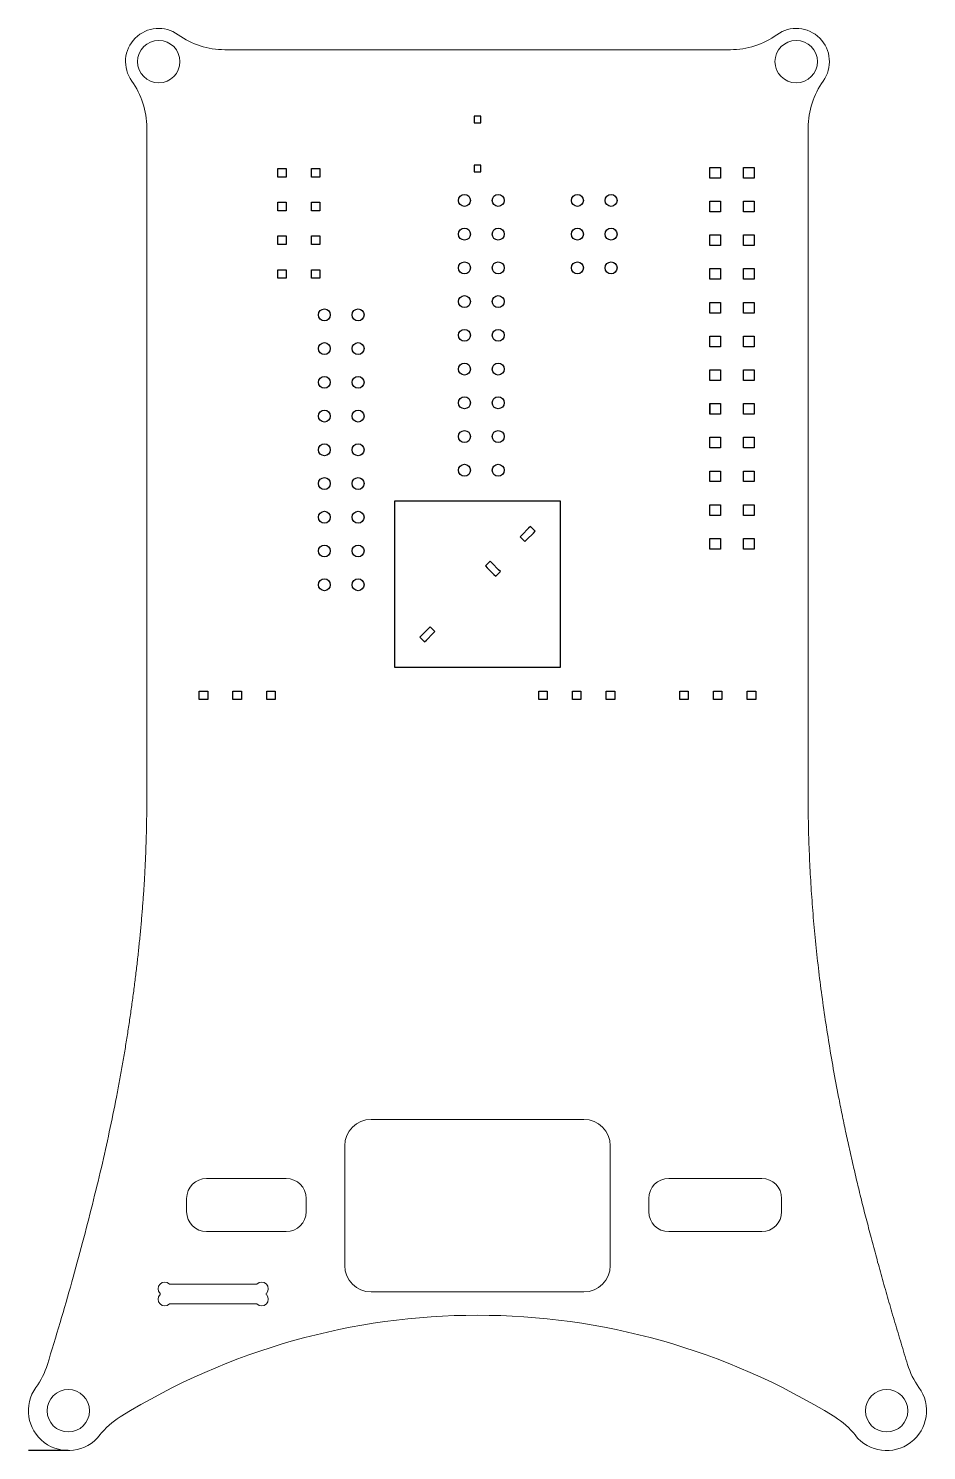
# Model space of a CAD drawing. Header units: millimetres. Extents: x 0 to 68, y 0 to 107.
import ezdxf

# ---------------------------------------------------------------- set-up
doc = ezdxf.new("R2010")
doc.units = ezdxf.units.MM
doc.linetypes.add('CENTERX2', pattern=[20.32, 12.7, -2.54, 2.54, -2.54])

msp = doc.modelspace()

# ---------------------------------------------------------------- linework, layer by layer
at = {"color": 7, "linetype": 'Continuous', "lineweight": 15}
for p, q in [((52.85, 105.49), (14.78, 105.49)), ((8.91, 99.62), (8.91, 49.09)), ((58.71, 49.09), (58.71, 99.62)), ((41.81, 24.94), (25.81, 24.94)), ((23.81, 22.94), (23.81, 13.94)), ((43.81, 13.94), (43.81, 22.94)), ((19.41, 20.49), (13.41, 20.49)), ((55.21, 20.49), (48.21, 20.49)), ((11.91, 18.99), (11.91, 17.99)), ((20.91, 17.99), (20.91, 18.99)), ((46.71, 18.99), (46.71, 17.99)), ((56.71, 17.99), (56.71, 18.99)), ((13.41, 16.49), (19.41, 16.49)), ((48.21, 16.49), (55.21, 16.49)), ((9.91, 11.83), (9.91, 11.75)), ((17.2, 12.54), (10.62, 12.54)), ((17.91, 11.75), (17.91, 11.83)), ((25.81, 11.94), (41.81, 11.94)), ((10.62, 11.04), (17.2, 11.04))]:
    msp.add_line(p, q, dxfattribs=at)
at = {"color": 7, "linetype": 'Continuous'}
for p, q in [((33.56, 100.49), (33.56, 99.99)), ((34.06, 100.49), (33.56, 100.49)), ((33.56, 99.99), (34.06, 99.99)), ((34.06, 99.99), (34.06, 100.49)), ((18.77, 96.54), (19.41, 96.54)), ((18.77, 95.9), (18.77, 96.54)), ((19.41, 96.54), (19.41, 95.9)), ((21.31, 96.54), (21.95, 96.54)), ((21.31, 95.9), (21.31, 96.54)), ((21.95, 96.54), (21.95, 95.9)), ((33.56, 96.79), (33.56, 96.29)), ((34.06, 96.79), (33.56, 96.79)), ((34.06, 96.29), (34.06, 96.79)), ((51.31, 96.62), (52.11, 96.62)), ((51.31, 95.82), (51.31, 96.62)), ((52.11, 96.62), (52.11, 95.82)), ((53.85, 96.62), (54.65, 96.62)), ((53.85, 95.82), (53.85, 96.62)), ((54.65, 96.62), (54.65, 95.82)), ((19.41, 95.9), (18.77, 95.9)), ((21.95, 95.9), (21.31, 95.9)), ((33.56, 96.29), (34.06, 96.29)), ((52.11, 95.82), (51.31, 95.82)), ((54.65, 95.82), (53.85, 95.82)), ((18.77, 94), (19.41, 94)), ((18.77, 93.36), (18.77, 94)), ((19.41, 93.36), (18.77, 93.36)), ((19.41, 94), (19.41, 93.36)), ((21.31, 94), (21.95, 94)), ((21.31, 93.36), (21.31, 94)), ((21.95, 93.36), (21.31, 93.36)), ((21.95, 94), (21.95, 93.36)), ((51.31, 94.08), (52.11, 94.08)), ((51.31, 93.28), (51.31, 94.08)), ((52.11, 93.28), (51.31, 93.28)), ((52.11, 94.08), (52.11, 93.28)), ((53.85, 94.08), (54.65, 94.08)), ((53.85, 93.28), (53.85, 94.08)), ((54.65, 93.28), (53.85, 93.28)), ((54.65, 94.08), (54.65, 93.28)), ((18.77, 90.82), (18.77, 91.46)), ((18.77, 91.46), (19.41, 91.46)), ((19.41, 91.46), (19.41, 90.82)), ((21.31, 91.46), (21.95, 91.46)), ((21.31, 90.82), (21.31, 91.46)), ((21.95, 91.46), (21.95, 90.82)), ((51.31, 91.54), (52.11, 91.54)), ((51.31, 90.74), (51.31, 91.54)), ((52.11, 91.54), (52.11, 90.74)), ((53.85, 91.54), (54.65, 91.54)), ((53.85, 90.74), (53.85, 91.54)), ((54.65, 91.54), (54.65, 90.74)), ((19.41, 90.82), (18.77, 90.82)), ((21.95, 90.82), (21.31, 90.82)), ((52.11, 90.74), (51.31, 90.74)), ((54.65, 90.74), (53.85, 90.74)), ((18.77, 88.92), (19.41, 88.92)), ((18.77, 88.28), (18.77, 88.92)), ((19.41, 88.92), (19.41, 88.28)), ((21.31, 88.92), (21.95, 88.92)), ((21.31, 88.28), (21.31, 88.92)), ((21.95, 88.92), (21.95, 88.28)), ((51.31, 89), (52.11, 89)), ((51.31, 88.2), (51.31, 89)), ((52.11, 89), (52.11, 88.2)), ((53.85, 89), (54.65, 89)), ((53.85, 88.2), (53.85, 89)), ((54.65, 89), (54.65, 88.2)), ((19.41, 88.28), (18.77, 88.28)), ((21.95, 88.28), (21.31, 88.28)), ((52.11, 88.2), (51.31, 88.2)), ((54.65, 88.2), (53.85, 88.2)), ((51.31, 86.46), (52.11, 86.46)), ((51.31, 85.66), (51.31, 86.46)), ((52.11, 86.46), (52.11, 85.66)), ((53.85, 86.46), (54.65, 86.46)), ((53.85, 85.66), (53.85, 86.46)), ((54.65, 86.46), (54.65, 85.66)), ((52.11, 85.66), (51.31, 85.66)), ((54.65, 85.66), (53.85, 85.66)), ((51.31, 83.92), (52.11, 83.92)), ((51.31, 83.12), (51.31, 83.92)), ((52.11, 83.92), (52.11, 83.12)), ((53.85, 83.92), (54.65, 83.92)), ((53.85, 83.12), (53.85, 83.92)), ((54.65, 83.92), (54.65, 83.12)), ((52.11, 83.12), (51.31, 83.12)), ((54.65, 83.12), (53.85, 83.12)), ((51.31, 80.58), (51.31, 81.38)), ((51.31, 81.38), (52.11, 81.38)), ((52.11, 80.58), (51.31, 80.58)), ((52.11, 81.38), (52.11, 80.58)), ((53.85, 81.38), (54.65, 81.38)), ((53.85, 80.58), (53.85, 81.38)), ((54.65, 80.58), (53.85, 80.58)), ((54.65, 81.38), (54.65, 80.58)), ((51.31, 78.84), (52.11, 78.84)), ((51.31, 78.04), (51.31, 78.84)), ((51.31, 78.84), (51.31, 78.04)), ((52.11, 78.84), (52.11, 78.04)), ((53.85, 78.04), (53.85, 78.84)), ((53.85, 78.84), (54.65, 78.84)), ((54.65, 78.84), (54.65, 78.04)), ((52.11, 78.04), (51.31, 78.04)), ((54.65, 78.04), (53.85, 78.04)), ((51.31, 76.3), (52.11, 76.3)), ((51.31, 75.5), (51.31, 76.3)), ((52.11, 76.3), (52.11, 75.5)), ((53.85, 76.3), (54.65, 76.3)), ((53.85, 75.5), (53.85, 76.3)), ((54.65, 76.3), (54.65, 75.5)), ((52.11, 75.5), (51.31, 75.5)), ((54.65, 75.5), (53.85, 75.5)), ((51.31, 73.76), (52.11, 73.76)), ((51.31, 72.96), (51.31, 73.76)), ((52.11, 72.96), (51.31, 72.96)), ((52.11, 73.76), (52.11, 72.96)), ((53.85, 73.76), (54.65, 73.76)), ((53.85, 72.96), (53.85, 73.76)), ((54.65, 72.96), (53.85, 72.96)), ((54.65, 73.76), (54.65, 72.96)), ((40.06, 71.49), (27.56, 71.49)), ((27.56, 71.49), (27.56, 58.99)), ((40.06, 58.99), (40.06, 71.49)), ((51.31, 71.22), (52.11, 71.22)), ((51.31, 70.42), (51.31, 71.22)), ((52.11, 71.22), (52.11, 70.42)), ((53.85, 71.22), (54.65, 71.22)), ((53.85, 70.42), (53.85, 71.22)), ((54.65, 71.22), (54.65, 70.42)), ((52.11, 70.42), (51.31, 70.42)), ((54.65, 70.42), (53.85, 70.42)), ((37.17, 68.95), (37.03, 68.81)), ((37.38, 68.46), (37.03, 68.81)), ((37.17, 68.95), (37.66, 69.45)), ((37.38, 68.46), (37.52, 68.6)), ((38.02, 69.09), (37.52, 68.6)), ((37.81, 69.59), (37.66, 69.45)), ((37.81, 69.59), (38.16, 69.23)), ((38.02, 69.09), (38.16, 69.23)), ((51.31, 68.68), (52.11, 68.68)), ((51.31, 67.88), (51.31, 68.68)), ((52.11, 68.68), (52.11, 67.88)), ((53.85, 67.88), (53.85, 68.68)), ((53.85, 68.68), (54.65, 68.68)), ((54.65, 68.68), (54.65, 67.88)), ((52.11, 67.88), (51.31, 67.88)), ((54.65, 67.88), (53.85, 67.88)), ((34.41, 66.62), (34.77, 66.97)), ((34.41, 66.62), (34.55, 66.48)), ((35.05, 65.98), (34.55, 66.48)), ((34.91, 66.83), (34.77, 66.97)), ((34.91, 66.83), (35.4, 66.33)), ((35.05, 65.98), (35.19, 65.84)), ((35.54, 66.19), (35.19, 65.84)), ((35.54, 66.19), (35.4, 66.33)), ((29.6, 61.38), (29.46, 61.24)), ((29.6, 61.38), (29.46, 61.24)), ((29.82, 60.89), (29.46, 61.24)), ((29.6, 61.38), (30.1, 61.88)), ((30.45, 61.53), (29.96, 61.03)), ((30.24, 62.02), (30.1, 61.88)), ((30.24, 62.02), (30.1, 61.88)), ((30.24, 62.02), (30.59, 61.67)), ((30.45, 61.53), (30.59, 61.67)), ((30.45, 61.53), (30.59, 61.67)), ((29.82, 60.89), (29.96, 61.03)), ((29.82, 60.89), (29.96, 61.03)), ((27.56, 58.99), (40.06, 58.99)), ((12.86, 56.55), (12.86, 57.19)), ((12.86, 57.19), (13.5, 57.19)), ((13.5, 57.19), (13.5, 56.55)), ((15.4, 56.55), (15.4, 57.19)), ((15.4, 57.19), (16.04, 57.19)), ((16.04, 57.19), (16.04, 56.55)), ((17.94, 56.55), (17.94, 57.19)), ((17.94, 57.19), (18.58, 57.19)), ((18.58, 57.19), (18.58, 56.55)), ((38.42, 57.19), (39.06, 57.19)), ((38.42, 56.55), (38.42, 57.19)), ((39.06, 57.19), (39.06, 56.55)), ((40.96, 57.19), (41.6, 57.19)), ((40.96, 56.55), (40.96, 57.19)), ((41.6, 57.19), (41.6, 56.55)), ((43.5, 57.19), (44.14, 57.19)), ((43.5, 56.55), (43.5, 57.19)), ((44.14, 57.19), (44.14, 56.55)), ((49.04, 56.55), (49.04, 57.19)), ((49.04, 57.19), (49.68, 57.19)), ((49.68, 57.19), (49.68, 56.55)), ((51.58, 56.55), (51.58, 57.19)), ((51.58, 57.19), (52.22, 57.19)), ((52.22, 57.19), (52.22, 56.55)), ((54.12, 56.55), (54.12, 57.19)), ((54.12, 57.19), (54.76, 57.19)), ((54.76, 57.19), (54.76, 56.55)), ((12.96, 56.55), (12.86, 56.55)), ((13.4, 56.55), (12.96, 56.55)), ((13.5, 56.55), (13.4, 56.55)), ((15.5, 56.55), (15.4, 56.55)), ((15.94, 56.55), (15.5, 56.55)), ((16.04, 56.55), (15.94, 56.55)), ((18.04, 56.55), (17.94, 56.55)), ((18.48, 56.55), (18.04, 56.55)), ((18.58, 56.55), (18.48, 56.55)), ((38.52, 56.55), (38.42, 56.55)), ((38.96, 56.55), (38.52, 56.55)), ((39.06, 56.55), (38.96, 56.55)), ((41.06, 56.55), (40.96, 56.55)), ((41.5, 56.55), (41.06, 56.55)), ((41.6, 56.55), (41.5, 56.55)), ((43.6, 56.55), (43.5, 56.55)), ((44.04, 56.55), (43.6, 56.55)), ((44.14, 56.55), (44.04, 56.55)), ((49.14, 56.55), (49.04, 56.55)), ((49.58, 56.55), (49.14, 56.55)), ((49.68, 56.55), (49.58, 56.55)), ((51.68, 56.55), (51.58, 56.55)), ((52.12, 56.55), (51.68, 56.55)), ((52.22, 56.55), (52.12, 56.55)), ((54.22, 56.55), (54.12, 56.55)), ((54.66, 56.55), (54.22, 56.55)), ((54.76, 56.55), (54.66, 56.55))]:
    msp.add_line(p, q, dxfattribs=at)
at = {"color": 7, "linetype": 'CENTERX2'}
msp.add_line((3, 0), (0, 0), dxfattribs=at)
at = {"color": 7, "linetype": 'Continuous', "lineweight": 15}
for centre in [(9.81, 104.59), (57.81, 104.59), (3, 3), (64.62, 3)]:
    msp.add_circle(centre, 1.6, dxfattribs=at)
at = {"color": 7, "linetype": 'Continuous'}
for centre in [(32.83, 94.14), (35.37, 94.14), (41.33, 94.14), (43.87, 94.14), (32.83, 91.6), (35.37, 91.6), (41.33, 91.6), (43.87, 91.6), (32.83, 89.06), (35.37, 89.06), (41.33, 89.06), (43.87, 89.06), (32.83, 86.52), (35.37, 86.52), (22.28, 85.52), (24.82, 85.52), (32.83, 83.98), (35.37, 83.98), (22.28, 82.98), (24.82, 82.98), (32.83, 81.44), (35.37, 81.44), (22.28, 80.44), (24.82, 80.44), (32.83, 78.9), (35.37, 78.9), (22.28, 77.9), (24.82, 77.9), (32.83, 76.36), (35.37, 76.36), (22.28, 75.36), (24.82, 75.36), (32.83, 73.82), (35.37, 73.82), (22.28, 72.82), (24.82, 72.82), (22.28, 70.28), (24.82, 70.28), (22.28, 67.74), (24.82, 67.74), (22.28, 65.2), (24.82, 65.2)]:
    msp.add_circle(centre, 0.45, dxfattribs=at)
at = {"color": 7, "linetype": 'Continuous', "lineweight": 15}
for centre, radius, start, end in [((9.81, 104.59), 2.5, 54.2687, 215.7313), ((14.78, 111.49), 6, 234.2687, 270), ((52.85, 111.49), 6, 270, 305.7313), ((57.81, 104.59), 2.5, 324.2687, 125.7313), ((2.91, 99.62), 6, 360, 35.7313), ((64.71, 99.62), 6, 144.2687, 180), ((25.81, 22.94), 2, 90, 180), ((41.81, 22.94), 2, 0, 90), ((13.41, 18.99), 1.5, 90, 180), ((19.41, 18.99), 1.5, 0, 90), ((48.21, 18.99), 1.5, 90, 180), ((55.21, 18.99), 1.5, 0, 90), ((13.41, 17.99), 1.5, 180, 270), ((19.41, 17.99), 1.5, 270, 0), ((48.21, 17.99), 1.5, 180, 270), ((55.21, 17.99), 1.5, 270, 0), ((25.81, 13.94), 2, 180, 270), ((41.81, 13.94), 2, 270, 0), ((10.26, 12.18), 0.5, 45, 225), ((17.56, 12.18), 0.5, 315, 135), ((10.26, 11.39), 0.5, 135, 315), ((17.56, 11.39), 0.5, 225, 45), ((33.81, -40.91), 51.1, 58.2432, 121.7568), ((-4.3, 8.26), 6, 324.2057, 342.8055), ((71.92, 8.26), 6, 197.1977, 215.7976), ((3, 3), 3, 144.2057, 321.8181), ((64.62, 3), 3, 218.1819, 35.7976), ((10.07, -2.56), 6, 121.7568, 141.8181), ((57.55, -2.56), 6, 38.1819, 58.2432)]:
    msp.add_arc(centre, radius, start, end, dxfattribs=at)
for points, knots in [([(8.91, 49.09), (8.91, 48.75), (8.91, 48.06), (8.89, 47.04), (8.87, 46.01), (8.83, 44.97), (8.78, 43.93), (8.73, 42.88), (8.66, 41.83), (8.58, 40.77), (8.49, 39.71), (8.39, 38.64), (8.28, 37.57), (8.16, 36.5), (8.03, 35.42), (7.89, 34.33), (7.74, 33.24), (7.58, 32.15), (7.41, 31.05), (7.23, 29.94), (7.04, 28.83), (6.83, 27.72), (6.53, 26.11), (6.09, 23.97), (5.49, 21.28), (4.81, 18.49), (4.07, 15.62), (3.26, 12.66), (2.38, 9.6), (1.75, 7.54), (1.43, 6.49)], [0, 0, 0, 0, 0.023548, 0.047211, 0.070989, 0.094886, 0.118904, 0.143045, 0.167311, 0.191705, 0.216229, 0.240885, 0.265675, 0.290601, 0.315665, 0.340869, 0.366215, 0.391705, 0.417341, 0.443126, 0.469059, 0.495145, 0.521383, 0.582489, 0.645989, 0.711901, 0.780243, 0.851031, 0.924279, 1, 1, 1, 1]), ([(66.19, 6.49), (66.03, 7.02), (65.71, 8.07), (65.24, 9.63), (64.79, 11.17), (64.36, 12.69), (63.94, 14.19), (63.55, 15.66), (63.17, 17.11), (62.8, 18.53), (62.46, 19.94), (62.13, 21.32), (61.82, 22.68), (61.53, 24.01), (61.26, 25.32), (60.94, 26.9), (60.6, 28.74), (60.24, 30.86), (59.92, 32.95), (59.63, 35.03), (59.39, 37.09), (59.18, 39.13), (59.01, 41.16), (58.88, 43.16), (58.78, 45.16), (58.72, 47.13), (58.71, 48.44), (58.71, 49.09)], [0, 0, 0, 0, 0.038208, 0.075794, 0.112762, 0.149112, 0.184846, 0.219966, 0.254474, 0.288371, 0.321659, 0.354341, 0.386419, 0.417895, 0.448772, 0.479052, 0.528964, 0.578325, 0.627147, 0.675444, 0.723229, 0.770516, 0.817319, 0.863653, 0.909534, 0.954978, 1, 1, 1, 1])]:
    msp.add_open_spline(points, degree=3, knots=knots, dxfattribs=at)

doc.saveas('drawing.dxf')
